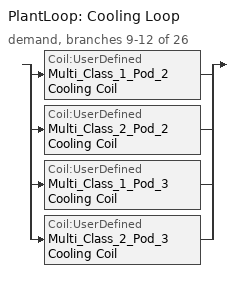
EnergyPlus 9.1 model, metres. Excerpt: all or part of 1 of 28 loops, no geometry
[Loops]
PlantLoop 'Cooling Loop'
 demand, branches 9-12 of 26: split
  | Coil:UserDefined 'Multi_Class_1_Pod_2 Cooling Coil'
  | Coil:UserDefined 'Multi_Class_2_Pod_2 Cooling Coil'
  | Coil:UserDefined 'Multi_Class_1_Pod_3 Cooling Coil'
  | Coil:UserDefined 'Multi_Class_2_Pod_3 Cooling Coil'
[Coil:UserDefined] Number of air connections=1; Plant connection is used=Yes
Name | Model setup and sizing program calling manager | Overall model simulation program calling manager
Multi_Class_1_Pod_2 Cooling Coil | Multi_Class_1_Pod_2 Cooling Coil Init Program Manager | Multi_Class_1_Pod_2 Cooling Coil Model Program Manager
Multi_Class_1_Pod_3 Cooling Coil | Multi_Class_1_Pod_3 Cooling Coil Init Program Manager | Multi_Class_1_Pod_3 Cooling Coil Model Program Manager
Multi_Class_2_Pod_2 Cooling Coil | Multi_Class_2_Pod_2 Cooling Coil Init Program Manager | Multi_Class_2_Pod_2 Cooling Coil Model Program Manager
Multi_Class_2_Pod_3 Cooling Coil | Multi_Class_2_Pod_3 Cooling Coil Init Program Manager | Multi_Class_2_Pod_3 Cooling Coil Model Program Manager
[EnergyManagementSystem:Actuator]
Name | Actuated component control type | Actuated component type | Actuated component unique
Multi_Class_1_Pod_2_CWcoil_Air_MdotOut | Mass Flow Rate | Air Connection 1 | Multi_Class_1_Pod_2 Cooling Coil
Multi_Class_1_Pod_2_CWcoil_Air_Tout | Outlet Temperature | Air Connection 1 | Multi_Class_1_Pod_2 Cooling Coil
Multi_Class_1_Pod_2_CWcoil_Air_Wout | Outlet Humidity Ratio | Air Connection 1 | Multi_Class_1_Pod_2 Cooling Coil
Multi_Class_1_Pod_2_CWcoil_Mdot_Max | Maximum Mass Flow Rate | Plant Connection | Multi_Class_1_Pod_2 Cooling Coil
Multi_Class_1_Pod_2_CWcoil_Mdot_Min | Minimum Mass Flow Rate | Plant Connection | Multi_Class_1_Pod_2 Cooling Coil
Multi_Class_1_Pod_2_CWcoil_Water_DesignVdot; Multi_Class_1_Pod_2_CWcoil_Water_MdotRequest | Design Volume Flow Rate | Plant Connection | Multi_Class_1_Pod_2 Cooling Coil
Multi_Class_1_Pod_2_CWcoil_Water_Tout | Outlet Temperature | Plant Connection | Multi_Class_1_Pod_2 Cooling Coil
Multi_Class_1_Pod_3_CWcoil_Air_MdotOut | Mass Flow Rate | Air Connection 1 | Multi_Class_1_Pod_3 Cooling Coil
Multi_Class_1_Pod_3_CWcoil_Air_Tout | Outlet Temperature | Air Connection 1 | Multi_Class_1_Pod_3 Cooling Coil
Multi_Class_1_Pod_3_CWcoil_Air_Wout | Outlet Humidity Ratio | Air Connection 1 | Multi_Class_1_Pod_3 Cooling Coil
Multi_Class_1_Pod_3_CWcoil_Mdot_Max | Maximum Mass Flow Rate | Plant Connection | Multi_Class_1_Pod_3 Cooling Coil
Multi_Class_1_Pod_3_CWcoil_Mdot_Min | Minimum Mass Flow Rate | Plant Connection | Multi_Class_1_Pod_3 Cooling Coil
Multi_Class_1_Pod_3_CWcoil_Water_DesignVdot; Multi_Class_1_Pod_3_CWcoil_Water_MdotRequest | Design Volume Flow Rate | Plant Connection | Multi_Class_1_Pod_3 Cooling Coil
Multi_Class_1_Pod_3_CWcoil_Water_Tout | Outlet Temperature | Plant Connection | Multi_Class_1_Pod_3 Cooling Coil
Multi_Class_2_Pod_2_CWcoil_Air_MdotOut | Mass Flow Rate | Air Connection 1 | Multi_Class_2_Pod_2 Cooling Coil
Multi_Class_2_Pod_2_CWcoil_Air_Tout | Outlet Temperature | Air Connection 1 | Multi_Class_2_Pod_2 Cooling Coil
Multi_Class_2_Pod_2_CWcoil_Air_Wout | Outlet Humidity Ratio | Air Connection 1 | Multi_Class_2_Pod_2 Cooling Coil
Multi_Class_2_Pod_2_CWcoil_Mdot_Max | Maximum Mass Flow Rate | Plant Connection | Multi_Class_2_Pod_2 Cooling Coil
Multi_Class_2_Pod_2_CWcoil_Mdot_Min | Minimum Mass Flow Rate | Plant Connection | Multi_Class_2_Pod_2 Cooling Coil
Multi_Class_2_Pod_2_CWcoil_Water_DesignVdot; Multi_Class_2_Pod_2_CWcoil_Water_MdotRequest | Design Volume Flow Rate | Plant Connection | Multi_Class_2_Pod_2 Cooling Coil
Multi_Class_2_Pod_2_CWcoil_Water_Tout | Outlet Temperature | Plant Connection | Multi_Class_2_Pod_2 Cooling Coil
Multi_Class_2_Pod_3_CWcoil_Air_MdotOut | Mass Flow Rate | Air Connection 1 | Multi_Class_2_Pod_3 Cooling Coil
Multi_Class_2_Pod_3_CWcoil_Air_Tout | Outlet Temperature | Air Connection 1 | Multi_Class_2_Pod_3 Cooling Coil
Multi_Class_2_Pod_3_CWcoil_Air_Wout | Outlet Humidity Ratio | Air Connection 1 | Multi_Class_2_Pod_3 Cooling Coil
Multi_Class_2_Pod_3_CWcoil_Mdot_Max | Maximum Mass Flow Rate | Plant Connection | Multi_Class_2_Pod_3 Cooling Coil
Multi_Class_2_Pod_3_CWcoil_Mdot_Min | Minimum Mass Flow Rate | Plant Connection | Multi_Class_2_Pod_3 Cooling Coil
Multi_Class_2_Pod_3_CWcoil_Water_DesignVdot; Multi_Class_2_Pod_3_CWcoil_Water_MdotRequest | Design Volume Flow Rate | Plant Connection | Multi_Class_2_Pod_3 Cooling Coil
Multi_Class_2_Pod_3_CWcoil_Water_Tout | Outlet Temperature | Plant Connection | Multi_Class_2_Pod_3 Cooling Coil
[EnergyManagementSystem:InternalVariable]
Name | Internal data index key | Internal data type
Multi_Class_1_Pod_2_CWCoil_Air_Tinlet | Multi_Class_1_Pod_2 Cooling Coil | Inlet Temperature for Air Connection 1
Multi_Class_1_Pod_2_CWCoil_Air_Winlet | Multi_Class_1_Pod_2 Cooling Coil | Inlet Humidity Ratio for Air Connection 1
Multi_Class_1_Pod_2_CWCoil_Air_cp | Multi_Class_1_Pod_2 Cooling Coil | Inlet Specific Heat for Air Connection 1
Multi_Class_1_Pod_2_CWCoil_Air_rho | Multi_Class_1_Pod_2 Cooling Coil | Inlet Density for Air Connection 1
Multi_Class_1_Pod_2_CWCoil_Water_Tinlet | Multi_Class_1_Pod_2 Cooling Coil | Inlet Temperature for Plant Connection
Multi_Class_1_Pod_2_CWCoil_Water_cp | Multi_Class_1_Pod_2 Cooling Coil | Inlet Specific Heat for Plant Connection
Multi_Class_1_Pod_2_CWCoil_Water_rho | Multi_Class_1_Pod_2 Cooling Coil | Inlet Density for Plant Connection
Multi_Class_1_Pod_3_CWCoil_Air_Tinlet | Multi_Class_1_Pod_3 Cooling Coil | Inlet Temperature for Air Connection 1
Multi_Class_1_Pod_3_CWCoil_Air_Winlet | Multi_Class_1_Pod_3 Cooling Coil | Inlet Humidity Ratio for Air Connection 1
Multi_Class_1_Pod_3_CWCoil_Air_cp | Multi_Class_1_Pod_3 Cooling Coil | Inlet Specific Heat for Air Connection 1
Multi_Class_1_Pod_3_CWCoil_Air_rho | Multi_Class_1_Pod_3 Cooling Coil | Inlet Density for Air Connection 1
Multi_Class_1_Pod_3_CWCoil_Water_Tinlet | Multi_Class_1_Pod_3 Cooling Coil | Inlet Temperature for Plant Connection
Multi_Class_1_Pod_3_CWCoil_Water_cp | Multi_Class_1_Pod_3 Cooling Coil | Inlet Specific Heat for Plant Connection
Multi_Class_1_Pod_3_CWCoil_Water_rho | Multi_Class_1_Pod_3 Cooling Coil | Inlet Density for Plant Connection
Multi_Class_2_Pod_2_CWCoil_Air_Tinlet | Multi_Class_2_Pod_2 Cooling Coil | Inlet Temperature for Air Connection 1
Multi_Class_2_Pod_2_CWCoil_Air_Winlet | Multi_Class_2_Pod_2 Cooling Coil | Inlet Humidity Ratio for Air Connection 1
Multi_Class_2_Pod_2_CWCoil_Air_cp | Multi_Class_2_Pod_2 Cooling Coil | Inlet Specific Heat for Air Connection 1
Multi_Class_2_Pod_2_CWCoil_Air_rho | Multi_Class_2_Pod_2 Cooling Coil | Inlet Density for Air Connection 1
Multi_Class_2_Pod_2_CWCoil_Water_Tinlet | Multi_Class_2_Pod_2 Cooling Coil | Inlet Temperature for Plant Connection
Multi_Class_2_Pod_2_CWCoil_Water_cp | Multi_Class_2_Pod_2 Cooling Coil | Inlet Specific Heat for Plant Connection
Multi_Class_2_Pod_2_CWCoil_Water_rho | Multi_Class_2_Pod_2 Cooling Coil | Inlet Density for Plant Connection
Multi_Class_2_Pod_3_CWCoil_Air_Tinlet | Multi_Class_2_Pod_3 Cooling Coil | Inlet Temperature for Air Connection 1
Multi_Class_2_Pod_3_CWCoil_Air_Winlet | Multi_Class_2_Pod_3 Cooling Coil | Inlet Humidity Ratio for Air Connection 1
Multi_Class_2_Pod_3_CWCoil_Air_cp | Multi_Class_2_Pod_3 Cooling Coil | Inlet Specific Heat for Air Connection 1
Multi_Class_2_Pod_3_CWCoil_Air_rho | Multi_Class_2_Pod_3 Cooling Coil | Inlet Density for Air Connection 1
Multi_Class_2_Pod_3_CWCoil_Water_Tinlet | Multi_Class_2_Pod_3 Cooling Coil | Inlet Temperature for Plant Connection
Multi_Class_2_Pod_3_CWCoil_Water_cp | Multi_Class_2_Pod_3 Cooling Coil | Inlet Specific Heat for Plant Connection
Multi_Class_2_Pod_3_CWCoil_Water_rho | Multi_Class_2_Pod_3 Cooling Coil | Inlet Density for Plant Connection
[EnergyManagementSystem:MeteredOutputVariable] End use category=CoolingCoils; Group type=System; Resource type=EnergyTransfer; Units=J; Update frequency=SystemTimestep
Name | Ems program or subroutine | Ems variable
Multi_Class_1_Pod_2_C_Coil tot cool Energy | Multi_Class_1_Pod_2_CWCoil_ModelOuput | Multi_Class_1_Pod_2_CWcoil_tot_cool_Energy
Multi_Class_1_Pod_3_C_Coil tot cool Energy | Multi_Class_1_Pod_3_CWCoil_ModelOuput | Multi_Class_1_Pod_3_CWcoil_tot_cool_Energy
Multi_Class_2_Pod_2_C_Coil tot cool Energy | Multi_Class_2_Pod_2_CWCoil_ModelOuput | Multi_Class_2_Pod_2_CWcoil_tot_cool_Energy
Multi_Class_2_Pod_3_C_Coil tot cool Energy | Multi_Class_2_Pod_3_CWCoil_ModelOuput | Multi_Class_2_Pod_3_CWcoil_tot_cool_Energy
[EnergyManagementSystem:OutputVariable] Type of data in variable=Averaged; Units=W; Update frequency=SystemTimestep
Name | Ems program or subroutine | Ems variable
Multi_Class_1_Pod_2 CW Coil Total Cooling Rate | Multi_Class_1_Pod_2_CWCoil_ModelOuput | Multi_Class_1_Pod_2_CWcoil_tot_cool_Power
Multi_Class_1_Pod_3 CW Coil Total Cooling Rate | Multi_Class_1_Pod_3_CWCoil_ModelOuput | Multi_Class_1_Pod_3_CWcoil_tot_cool_Power
Multi_Class_2_Pod_2 CW Coil Total Cooling Rate | Multi_Class_2_Pod_2_CWCoil_ModelOuput | Multi_Class_2_Pod_2_CWcoil_tot_cool_Power
Multi_Class_2_Pod_3 CW Coil Total Cooling Rate | Multi_Class_2_Pod_3_CWCoil_ModelOuput | Multi_Class_2_Pod_3_CWcoil_tot_cool_Power
[EnergyManagementSystem:Program]
Multi_Class_1_Pod_2_CWCoil_ModelInput: Set Multi_Class_1_Pod_2_CWCoil_Air_Mdot = 6*Multi_Class_1_Pod_2_CWCoil_Air_rho*On_Off; Set Multi_Class_1_Pod_2_CWcoil_Water_Mdot     =  CoolingCoil_mcMultiClass1Pod2; Set Multi_Class_1_Pod_2_CWcoil_Coil_Eff       = 0.7
Multi_Class_1_Pod_2_CWCoil_ModelOuput: Set Multi_Class_1_Pod_2_CWcoil_Water_MdotRequest = Multi_Class_1_Pod_2_CWcoil_Water_Mdot; Set Multi_Class_1_Pod_2_CWcoil_Air_Tout          = Multi_Class_1_Pod_2_CWcoil_Air_Toutlet; Set Multi_Class_1_Pod_2_CWcoil_Air_Wout          = Multi_Class_1_Pod_2_CWcoil_Air_Woutlet; Set Multi_Class_1_Pod_2_CWcoil_tot_cool_Power    = Multi_Class_1_Pod_2_CWcoil_Tot_Cool_Power; Set Multi_Class_1_Pod_2_CWcoil_tot_cool_Energy   = Multi_Class_1_Pod_2_CWcoil_Tot_Cool_Power * SystemTimestep * 3600; Set Multi_Class_1_Pod_2_CWcoil_Air_MdotOut       = Multi_Class_1_Pod_2_CWcoil_Air_Mdot; Set Multi_Class_1_Pod_2_CWcoil_Water_Tout        = Multi_Class_1_Pod_2_CWcoil_Water_Toutlet
Multi_Class_1_Pod_2_CW_Coil_Sim_Model: IF Multi_Class_1_Pod_2_CWCoil_Air_Mdot == 0.0; SET Multi_Class_1_Pod_2_CWcoil_Air_Toutlet = Multi_Class_1_Pod_2_CWCoil_Air_Tinlet; SET Multi_Class_1_Pod_2_CWcoil_Air_Woutlet = Multi_Class_1_Pod_2_CWcoil_Air_Winlet; Set Multi_Class_1_Pod_2_CWcoil_Air_MdotOut = Multi_Class_1_Pod_2_CWcoil_Air_Mdot; Set Multi_Class_1_Pod_2_CWcoil_tot_cool_Power = 0.0; Set Multi_Class_1_Pod_2_CWcoil_Water_Toutlet = Multi_Class_1_Pod_2_CWcoil_Water_Tinlet; RETURN; ENDIF; If Multi_Class_1_Pod_2_CWcoil_Water_Mdot <= 0.0; SET Multi_Class_1_Pod_2_CWcoil_Air_Toutlet = Multi_Class_1_Pod_2_CWCoil_Air_Tinlet; SET Multi_Class_1_Pod_2_CWcoil_Air_Woutlet = Multi_Class_1_Pod_2_CWcoil_Air_Winlet; Set Multi_Class_1_Pod_2_CWcoil_Air_MdotOut = Multi_Class_1_Pod_2_CWcoil_Air_Mdot; Set Multi_Class_1_Pod_2_CWcoil_tot_cool_Power = 0.0; Set Multi_Class_1_Pod_2_CWcoil_Water_Toutlet = Multi_Class_1_Pod_2_CWCoil_Acd * Multi_Class_1_Pod_2_CWCoil_Water_Tout_internal + Multi_Class_1_Pod_2_CWCoil_Bcd* ((Multi_Class_1_Pod_2_CWCoil_UA/Multi_Class_1_Pod_2_CWCoil_Water_cp) * Multi_Class_1_Pod_2_CWCoil_Air_Toutlet); RETURN; ENDIF; Set AirIn_Enth     = @HFnTdbW Multi_Class_1_Pod_2_CWcoil_Air_Tinlet Multi_Class_1_Pod_2_CWcoil_Air_Winlet; Set Air_Wout_Limit = @WFnTdbRhPb Multi_Class_1_Pod_2_CWcoil_Water_Tinlet 1 OA_Press; Set AirOut_Enth_Limit = @HFnTdbW Multi_Class_1_Pod_2_CWcoil_Water_Tinlet Air_Wout_Limit; Set MaxQdot      = Multi_Class_1_Pod_2_CWcoil_Coil_Eff * Multi_Class_1_Pod_2_CWcoil_Air_Mdot * (AirIn_Enth - AirOut_Enth_Limit); Set AirIn_dewpoint = @TdpFnWpb Multi_Class_1_Pod_2_CWcoil_Air_Winlet OA_Press; IF  AirIn_dewpoint < Multi_Class_1_Pod_2_CWcoil_Air_Tsp; Set Multi_Class_1_Pod_2_CWcoil_Air_Woutlet = Multi_Class_1_Pod_2_CWcoil_Air_Winlet; Set Air_HoutSP = @HFnTdbW Multi_Class_1_Pod_2_CWcoil_Air_Tsp Multi_Class_1_Pod_2_CWcoil_Air_Woutlet; Set Qdot_SP    = Multi_Class_1_Pod_2_CWcoil_Air_Mdot * (AirIn_Enth - Air_HoutSP); IF Qdot_SP > MaxQdot; Set Air_Hout = AirIn_Enth - (MaxQdot/Multi_Class_1_Pod_2_CWcoil_Air_Mdot); ELSE; Set Air_Hout = Air_HoutSP; ENDIF; ELSEIF AirIn_dewpoint > Multi_Class_1_Pod_2_CWcoil_Air_Tsp; Set Air_WoutSP = @WFnTdbRhPb Multi_Class_1_Pod_2_CWcoil_Air_Tsp 1 OA_Press; Set Air_HoutSP = @HFnTdbW Multi_Class_1_Pod_2_CWcoil_Air_Tsp Air_WoutSP; Set Qdot_SP    = Multi_Class_1_Pod_2_CWcoil_Air_Mdot * (AirIn_Enth - Air_HoutSP); IF Qdot_SP > MaxQdot; set Air_Hout = AirIn_Enth - (MaxQdot/Multi_Class_1_Pod_2_CWCoil_Air_Mdot); set Air_Tsat = @TsatFnHPb Air_Hout OA_Press; SEt Multi_Class_1_Pod_2_CWcoil_Air_Woutlet = @WFnTdbRhPb Air_Tsat 1 OA_Press; ELSE; set Air_Hout = Air_HoutSP; SEt Multi_Class_1_Pod_2_CWcoil_Air_Woutlet = Air_WoutSP; ENDIF; ENDIF; Set temp = Multi_Class_1_Pod_2_CWCoil_Air_Toutlet; Set Multi_Class_1_Pod_2_CWCoil_Air_Toutlet =  Multi_Class_1_Pod_2_CWCoil_Asad  * temp + Multi_Class_1_Pod_2_CWCoil_Bsad * ( Multi_Class_1_Pod_2_CWCoil_Water_Toutlet + Multi_Class_1_Pod_2_CWCoil_InletCoeff*Multi_Class_1_Pod_2_CWCoil_Air_Tinlet); IF  (Multi_Class_1_Pod_2_CWCoil_Water_Mdot < Multi_Class_1_Pod_2_CWCoil_Water_Mdot_Max); Set Multi_Class_1_Pod_2_CWCoil_Water_Toutlet = Multi_Class_1_Pod_2_CWCoil_Acd * Multi_Class_1_Pod_2_CWCoil_Water_Tout_internal + Multi_Class_1_Pod_2_CWCoil_Bcd* (Multi_Class_1_Pod_2_CWCoil_Water_Mdot*(Multi_Class_1_Pod_2_CWCoil_Water_Tinlet - Multi_Class_1_Pod_2_CWCoil_Water_Tout_internal) + (Multi_Class_1_Pod_2_CWCoil_UA/Multi_Class_1_Pod_2_CWCoil_Water_cp) * temp ); ELSE; Set Multi_Class_1_Pod_2_CWCoil_Water_Toutlet = Multi_Class_1_Pod_2_CWCoil_Acd  * Multi_Class_1_Pod_2_CWCoil_Water_Tout_internal + Multi_Class_1_Pod_2_CWCoil_Bcd* (Multi_Class_1_Pod_2_CWCoil_Water_Mdot_Max*(Multi_Class_1_Pod_2_CWCoil_Water_Tinlet - Multi_Class_1_Pod_2_CWCoil_Water_Tout_internal) + (Multi_Class_1_Pod_2_CWCoil_UA/Multi_Class_1_Pod_2_CWCoil_Water_cp) * temp ); ENDIF; Set ActualQdot  = Multi_Class_1_Pod_2_CWCoil_Air_Mdot * (AirIn_Enth   - Air_Hout); Set Multi_Class_1_Pod_2_CWCoil_tot_heat_Power = ActualQdot
Multi_Class_1_Pod_2_C_InitSimpleCoilModel: Set Multi_Class_1_Pod_2_CWLoopExitTemp = 7.0; Set Multi_Class_1_Pod_2_CWLoopDeltaTemp = 4.0; Set Multi_Class_1_Pod_2_CWCoil_WATER_Mdot_Min = 0.0; Set Multi_Class_1_Pod_2_CWCoil_WATER_Mdot_Max = 2; Set Ts = 60; Set Multi_Class_1_Pod_2_CWCoil_U = 500; Set Multi_Class_1_Pod_2_CWCoil_A = 8; Set Multi_Class_1_Pod_2_CWCoil_UA = Multi_Class_1_Pod_2_CWCoil_U*Multi_Class_1_Pod_2_CWCoil_A; Set C_coil_air = 20000; Set C_coil_water = 400000; Set Asa = -1*(Multi_Class_1_Pod_2_CWCoil_UA + 6*Multi_Class_1_Pod_2_CWCoil_Air_rho*Multi_Class_1_Pod_2_CWCoil_Air_cp)/(C_coil_air); Set Bsa = (Multi_Class_1_Pod_2_CWCoil_UA)/(C_coil_air); Set Multi_Class_1_Pod_2_CWCoil_Asad = @Exp (Asa * Ts ); Set Multi_Class_1_Pod_2_CWCoil_Bsad =  ((Multi_Class_1_Pod_2_CWCoil_Asad -1) * Bsa)/Asa; Set Ac = -1*(Multi_Class_1_Pod_2_CWCoil_UA)/(C_coil_water); Set Bc = (Multi_Class_1_Pod_2_CWCoil_Water_cp)/(C_coil_water); Set Multi_Class_1_Pod_2_CWCoil_Acd = @Exp (Ac * Ts ); Set Multi_Class_1_Pod_2_CWCoil_Bcd = ((Multi_Class_1_Pod_2_CWCoil_Acd -1) * Bc)/Ac; SET Multi_Class_1_Pod_2_CWCoil_TOT_COOL_POWER    = 0; Set Multi_Class_1_Pod_2_CWCoil_InletCoeff  = (6*Multi_Class_1_Pod_2_CWCoil_Air_cp/Multi_Class_1_Pod_2_CWCoil_UA)
Multi_Class_1_Pod_3_CWCoil_ModelInput: Set Multi_Class_1_Pod_3_CWCoil_Air_Mdot = 6*Multi_Class_1_Pod_3_CWCoil_Air_rho*On_Off; Set Multi_Class_1_Pod_3_CWcoil_Water_Mdot     =  CoolingCoil_mcMultiClass1Pod3; Set Multi_Class_1_Pod_3_CWcoil_Coil_Eff       = 0.7
Multi_Class_1_Pod_3_CWCoil_ModelOuput: Set Multi_Class_1_Pod_3_CWcoil_Water_MdotRequest = Multi_Class_1_Pod_3_CWcoil_Water_Mdot; Set Multi_Class_1_Pod_3_CWcoil_Air_Tout          = Multi_Class_1_Pod_3_CWcoil_Air_Toutlet; Set Multi_Class_1_Pod_3_CWcoil_Air_Wout          = Multi_Class_1_Pod_3_CWcoil_Air_Woutlet; Set Multi_Class_1_Pod_3_CWcoil_tot_cool_Power    = Multi_Class_1_Pod_3_CWcoil_Tot_Cool_Power; Set Multi_Class_1_Pod_3_CWcoil_tot_cool_Energy   = Multi_Class_1_Pod_3_CWcoil_Tot_Cool_Power * SystemTimestep * 3600; Set Multi_Class_1_Pod_3_CWcoil_Air_MdotOut       = Multi_Class_1_Pod_3_CWcoil_Air_Mdot; Set Multi_Class_1_Pod_3_CWcoil_Water_Tout        = Multi_Class_1_Pod_3_CWcoil_Water_Toutlet
Multi_Class_1_Pod_3_CW_Coil_Sim_Model: IF Multi_Class_1_Pod_3_CWCoil_Air_Mdot == 0.0; SET Multi_Class_1_Pod_3_CWcoil_Air_Toutlet = Multi_Class_1_Pod_3_CWCoil_Air_Tinlet; SET Multi_Class_1_Pod_3_CWcoil_Air_Woutlet = Multi_Class_1_Pod_3_CWcoil_Air_Winlet; Set Multi_Class_1_Pod_3_CWcoil_Air_MdotOut = Multi_Class_1_Pod_3_CWcoil_Air_Mdot; Set Multi_Class_1_Pod_3_CWcoil_tot_cool_Power = 0.0; Set Multi_Class_1_Pod_3_CWcoil_Water_Toutlet = Multi_Class_1_Pod_3_CWcoil_Water_Tinlet; RETURN; ENDIF; If Multi_Class_1_Pod_3_CWcoil_Water_Mdot <= 0.0; SET Multi_Class_1_Pod_3_CWcoil_Air_Toutlet = Multi_Class_1_Pod_3_CWCoil_Air_Tinlet; SET Multi_Class_1_Pod_3_CWcoil_Air_Woutlet = Multi_Class_1_Pod_3_CWcoil_Air_Winlet; Set Multi_Class_1_Pod_3_CWcoil_Air_MdotOut = Multi_Class_1_Pod_3_CWcoil_Air_Mdot; Set Multi_Class_1_Pod_3_CWcoil_tot_cool_Power = 0.0; Set Multi_Class_1_Pod_3_CWcoil_Water_Toutlet = Multi_Class_1_Pod_3_CWCoil_Acd * Multi_Class_1_Pod_3_CWCoil_Water_Tout_internal + Multi_Class_1_Pod_3_CWCoil_Bcd* ((Multi_Class_1_Pod_3_CWCoil_UA/Multi_Class_1_Pod_3_CWCoil_Water_cp) * Multi_Class_1_Pod_3_CWCoil_Air_Toutlet); RETURN; ENDIF; Set AirIn_Enth     = @HFnTdbW Multi_Class_1_Pod_3_CWcoil_Air_Tinlet Multi_Class_1_Pod_3_CWcoil_Air_Winlet; Set Air_Wout_Limit = @WFnTdbRhPb Multi_Class_1_Pod_3_CWcoil_Water_Tinlet 1 OA_Press; Set AirOut_Enth_Limit = @HFnTdbW Multi_Class_1_Pod_3_CWcoil_Water_Tinlet Air_Wout_Limit; Set MaxQdot      = Multi_Class_1_Pod_3_CWcoil_Coil_Eff * Multi_Class_1_Pod_3_CWcoil_Air_Mdot * (AirIn_Enth - AirOut_Enth_Limit); Set AirIn_dewpoint = @TdpFnWpb Multi_Class_1_Pod_3_CWcoil_Air_Winlet OA_Press; IF  AirIn_dewpoint < Multi_Class_1_Pod_3_CWcoil_Air_Tsp; Set Multi_Class_1_Pod_3_CWcoil_Air_Woutlet = Multi_Class_1_Pod_3_CWcoil_Air_Winlet; Set Air_HoutSP = @HFnTdbW Multi_Class_1_Pod_3_CWcoil_Air_Tsp Multi_Class_1_Pod_3_CWcoil_Air_Woutlet; Set Qdot_SP    = Multi_Class_1_Pod_3_CWcoil_Air_Mdot * (AirIn_Enth - Air_HoutSP); IF Qdot_SP > MaxQdot; Set Air_Hout = AirIn_Enth - (MaxQdot/Multi_Class_1_Pod_3_CWcoil_Air_Mdot); ELSE; Set Air_Hout = Air_HoutSP; ENDIF; ELSEIF AirIn_dewpoint > Multi_Class_1_Pod_3_CWcoil_Air_Tsp; Set Air_WoutSP = @WFnTdbRhPb Multi_Class_1_Pod_3_CWcoil_Air_Tsp 1 OA_Press; Set Air_HoutSP = @HFnTdbW Multi_Class_1_Pod_3_CWcoil_Air_Tsp Air_WoutSP; Set Qdot_SP    = Multi_Class_1_Pod_3_CWcoil_Air_Mdot * (AirIn_Enth - Air_HoutSP); IF Qdot_SP > MaxQdot; set Air_Hout = AirIn_Enth - (MaxQdot/Multi_Class_1_Pod_3_CWCoil_Air_Mdot); set Air_Tsat = @TsatFnHPb Air_Hout OA_Press; SEt Multi_Class_1_Pod_3_CWcoil_Air_Woutlet = @WFnTdbRhPb Air_Tsat 1 OA_Press; ELSE; set Air_Hout = Air_HoutSP; SEt Multi_Class_1_Pod_3_CWcoil_Air_Woutlet = Air_WoutSP; ENDIF; ENDIF; Set temp = Multi_Class_1_Pod_3_CWCoil_Air_Toutlet; Set Multi_Class_1_Pod_3_CWCoil_Air_Toutlet =  Multi_Class_1_Pod_3_CWCoil_Asad  * temp + Multi_Class_1_Pod_3_CWCoil_Bsad * ( Multi_Class_1_Pod_3_CWCoil_Water_Toutlet + Multi_Class_1_Pod_3_CWCoil_InletCoeff*Multi_Class_1_Pod_3_CWCoil_Air_Tinlet); IF  (Multi_Class_1_Pod_3_CWCoil_Water_Mdot < Multi_Class_1_Pod_3_CWCoil_Water_Mdot_Max); Set Multi_Class_1_Pod_3_CWCoil_Water_Toutlet = Multi_Class_1_Pod_3_CWCoil_Acd * Multi_Class_1_Pod_3_CWCoil_Water_Tout_internal + Multi_Class_1_Pod_3_CWCoil_Bcd* (Multi_Class_1_Pod_3_CWCoil_Water_Mdot*(Multi_Class_1_Pod_3_CWCoil_Water_Tinlet - Multi_Class_1_Pod_3_CWCoil_Water_Tout_internal) + (Multi_Class_1_Pod_3_CWCoil_UA/Multi_Class_1_Pod_3_CWCoil_Water_cp) * temp ); ELSE; Set Multi_Class_1_Pod_3_CWCoil_Water_Toutlet = Multi_Class_1_Pod_3_CWCoil_Acd  * Multi_Class_1_Pod_3_CWCoil_Water_Tout_internal + Multi_Class_1_Pod_3_CWCoil_Bcd* (Multi_Class_1_Pod_3_CWCoil_Water_Mdot_Max*(Multi_Class_1_Pod_3_CWCoil_Water_Tinlet - Multi_Class_1_Pod_3_CWCoil_Water_Tout_internal) + (Multi_Class_1_Pod_3_CWCoil_UA/Multi_Class_1_Pod_3_CWCoil_Water_cp) * temp ); ENDIF; Set ActualQdot  = Multi_Class_1_Pod_3_CWCoil_Air_Mdot * (AirIn_Enth   - Air_Hout); Set Multi_Class_1_Pod_3_CWCoil_tot_heat_Power = ActualQdot
Multi_Class_1_Pod_3_C_InitSimpleCoilModel: Set Multi_Class_1_Pod_3_CWLoopExitTemp = 7.0; Set Multi_Class_1_Pod_3_CWLoopDeltaTemp = 4.0; Set Multi_Class_1_Pod_3_CWCoil_WATER_Mdot_Min = 0.0; Set Multi_Class_1_Pod_3_CWCoil_WATER_Mdot_Max = 2; Set Ts = 60; Set Multi_Class_1_Pod_3_CWCoil_U = 500; Set Multi_Class_1_Pod_3_CWCoil_A = 8; Set Multi_Class_1_Pod_3_CWCoil_UA = Multi_Class_1_Pod_3_CWCoil_U*Multi_Class_1_Pod_3_CWCoil_A; Set C_coil_air = 20000; Set C_coil_water = 400000; Set Asa = -1*(Multi_Class_1_Pod_3_CWCoil_UA + 6*Multi_Class_1_Pod_3_CWCoil_Air_rho*Multi_Class_1_Pod_3_CWCoil_Air_cp)/(C_coil_air); Set Bsa = (Multi_Class_1_Pod_3_CWCoil_UA)/(C_coil_air); Set Multi_Class_1_Pod_3_CWCoil_Asad = @Exp (Asa * Ts ); Set Multi_Class_1_Pod_3_CWCoil_Bsad =  ((Multi_Class_1_Pod_3_CWCoil_Asad -1) * Bsa)/Asa; Set Ac = -1*(Multi_Class_1_Pod_3_CWCoil_UA)/(C_coil_water); Set Bc = (Multi_Class_1_Pod_3_CWCoil_Water_cp)/(C_coil_water); Set Multi_Class_1_Pod_3_CWCoil_Acd = @Exp (Ac * Ts ); Set Multi_Class_1_Pod_3_CWCoil_Bcd = ((Multi_Class_1_Pod_3_CWCoil_Acd -1) * Bc)/Ac; SET Multi_Class_1_Pod_3_CWCoil_TOT_COOL_POWER    = 0; Set Multi_Class_1_Pod_3_CWCoil_InletCoeff  = (6*Multi_Class_1_Pod_3_CWCoil_Air_cp/Multi_Class_1_Pod_3_CWCoil_UA)
Multi_Class_2_Pod_2_CWCoil_ModelInput: Set Multi_Class_2_Pod_2_CWCoil_Air_Mdot = 1.3*Multi_Class_2_Pod_2_CWCoil_Air_rho*On_Off; Set Multi_Class_2_Pod_2_CWcoil_Water_Mdot     =  CoolingCoil_mcMultiClass2Pod2; Set Multi_Class_2_Pod_2_CWcoil_Coil_Eff       = 0.7
Multi_Class_2_Pod_2_CWCoil_ModelOuput: Set Multi_Class_2_Pod_2_CWcoil_Water_MdotRequest = Multi_Class_2_Pod_2_CWcoil_Water_Mdot; Set Multi_Class_2_Pod_2_CWcoil_Air_Tout          = Multi_Class_2_Pod_2_CWcoil_Air_Toutlet; Set Multi_Class_2_Pod_2_CWcoil_Air_Wout          = Multi_Class_2_Pod_2_CWcoil_Air_Woutlet; Set Multi_Class_2_Pod_2_CWcoil_tot_cool_Power    = Multi_Class_2_Pod_2_CWcoil_Tot_Cool_Power; Set Multi_Class_2_Pod_2_CWcoil_tot_cool_Energy   = Multi_Class_2_Pod_2_CWcoil_Tot_Cool_Power * SystemTimestep * 3600; Set Multi_Class_2_Pod_2_CWcoil_Air_MdotOut       = Multi_Class_2_Pod_2_CWcoil_Air_Mdot; Set Multi_Class_2_Pod_2_CWcoil_Water_Tout        = Multi_Class_2_Pod_2_CWcoil_Water_Toutlet
Multi_Class_2_Pod_2_CW_Coil_Sim_Model: IF Multi_Class_2_Pod_2_CWCoil_Air_Mdot == 0.0; SET Multi_Class_2_Pod_2_CWcoil_Air_Toutlet = Multi_Class_2_Pod_2_CWCoil_Air_Tinlet; SET Multi_Class_2_Pod_2_CWcoil_Air_Woutlet = Multi_Class_2_Pod_2_CWcoil_Air_Winlet; Set Multi_Class_2_Pod_2_CWcoil_Air_MdotOut = Multi_Class_2_Pod_2_CWcoil_Air_Mdot; Set Multi_Class_2_Pod_2_CWcoil_tot_cool_Power = 0.0; Set Multi_Class_2_Pod_2_CWcoil_Water_Toutlet = Multi_Class_2_Pod_2_CWcoil_Water_Tinlet; RETURN; ENDIF; If Multi_Class_2_Pod_2_CWcoil_Water_Mdot <= 0.0; SET Multi_Class_2_Pod_2_CWcoil_Air_Toutlet = Multi_Class_2_Pod_2_CWCoil_Air_Tinlet; SET Multi_Class_2_Pod_2_CWcoil_Air_Woutlet = Multi_Class_2_Pod_2_CWcoil_Air_Winlet; Set Multi_Class_2_Pod_2_CWcoil_Air_MdotOut = Multi_Class_2_Pod_2_CWcoil_Air_Mdot; Set Multi_Class_2_Pod_2_CWcoil_tot_cool_Power = 0.0; Set Multi_Class_2_Pod_2_CWcoil_Water_Toutlet = Multi_Class_2_Pod_2_CWCoil_Acd * Multi_Class_2_Pod_2_CWCoil_Water_Tout_internal + Multi_Class_2_Pod_2_CWCoil_Bcd* ((Multi_Class_2_Pod_2_CWCoil_UA/Multi_Class_2_Pod_2_CWCoil_Water_cp) * Multi_Class_2_Pod_2_CWCoil_Air_Toutlet); RETURN; ENDIF; Set AirIn_Enth     = @HFnTdbW Multi_Class_2_Pod_2_CWcoil_Air_Tinlet Multi_Class_2_Pod_2_CWcoil_Air_Winlet; Set Air_Wout_Limit = @WFnTdbRhPb Multi_Class_2_Pod_2_CWcoil_Water_Tinlet 1 OA_Press; Set AirOut_Enth_Limit = @HFnTdbW Multi_Class_2_Pod_2_CWcoil_Water_Tinlet Air_Wout_Limit; Set MaxQdot      = Multi_Class_2_Pod_2_CWcoil_Coil_Eff * Multi_Class_2_Pod_2_CWcoil_Air_Mdot * (AirIn_Enth - AirOut_Enth_Limit); Set AirIn_dewpoint = @TdpFnWpb Multi_Class_2_Pod_2_CWcoil_Air_Winlet OA_Press; IF  AirIn_dewpoint < Multi_Class_2_Pod_2_CWcoil_Air_Tsp; Set Multi_Class_2_Pod_2_CWcoil_Air_Woutlet = Multi_Class_2_Pod_2_CWcoil_Air_Winlet; Set Air_HoutSP = @HFnTdbW Multi_Class_2_Pod_2_CWcoil_Air_Tsp Multi_Class_2_Pod_2_CWcoil_Air_Woutlet; Set Qdot_SP    = Multi_Class_2_Pod_2_CWcoil_Air_Mdot * (AirIn_Enth - Air_HoutSP); IF Qdot_SP > MaxQdot; Set Air_Hout = AirIn_Enth - (MaxQdot/Multi_Class_2_Pod_2_CWcoil_Air_Mdot); ELSE; Set Air_Hout = Air_HoutSP; ENDIF; ELSEIF AirIn_dewpoint > Multi_Class_2_Pod_2_CWcoil_Air_Tsp; Set Air_WoutSP = @WFnTdbRhPb Multi_Class_2_Pod_2_CWcoil_Air_Tsp 1 OA_Press; Set Air_HoutSP = @HFnTdbW Multi_Class_2_Pod_2_CWcoil_Air_Tsp Air_WoutSP; Set Qdot_SP    = Multi_Class_2_Pod_2_CWcoil_Air_Mdot * (AirIn_Enth - Air_HoutSP); IF Qdot_SP > MaxQdot; set Air_Hout = AirIn_Enth - (MaxQdot/Multi_Class_2_Pod_2_CWCoil_Air_Mdot); set Air_Tsat = @TsatFnHPb Air_Hout OA_Press; SEt Multi_Class_2_Pod_2_CWcoil_Air_Woutlet = @WFnTdbRhPb Air_Tsat 1 OA_Press; ELSE; set Air_Hout = Air_HoutSP; SEt Multi_Class_2_Pod_2_CWcoil_Air_Woutlet = Air_WoutSP; ENDIF; ENDIF; Set temp = Multi_Class_2_Pod_2_CWCoil_Air_Toutlet; Set Multi_Class_2_Pod_2_CWCoil_Air_Toutlet =  Multi_Class_2_Pod_2_CWCoil_Asad  * temp + Multi_Class_2_Pod_2_CWCoil_Bsad * ( Multi_Class_2_Pod_2_CWCoil_Water_Toutlet + Multi_Class_2_Pod_2_CWCoil_InletCoeff*Multi_Class_2_Pod_2_CWCoil_Air_Tinlet); IF  (Multi_Class_2_Pod_2_CWCoil_Water_Mdot < Multi_Class_2_Pod_2_CWCoil_Water_Mdot_Max); Set Multi_Class_2_Pod_2_CWCoil_Water_Toutlet = Multi_Class_2_Pod_2_CWCoil_Acd * Multi_Class_2_Pod_2_CWCoil_Water_Tout_internal + Multi_Class_2_Pod_2_CWCoil_Bcd* (Multi_Class_2_Pod_2_CWCoil_Water_Mdot*(Multi_Class_2_Pod_2_CWCoil_Water_Tinlet - Multi_Class_2_Pod_2_CWCoil_Water_Tout_internal) + (Multi_Class_2_Pod_2_CWCoil_UA/Multi_Class_2_Pod_2_CWCoil_Water_cp) * temp ); ELSE; Set Multi_Class_2_Pod_2_CWCoil_Water_Toutlet = Multi_Class_2_Pod_2_CWCoil_Acd  * Multi_Class_2_Pod_2_CWCoil_Water_Tout_internal + Multi_Class_2_Pod_2_CWCoil_Bcd* (Multi_Class_2_Pod_2_CWCoil_Water_Mdot_Max*(Multi_Class_2_Pod_2_CWCoil_Water_Tinlet - Multi_Class_2_Pod_2_CWCoil_Water_Tout_internal) + (Multi_Class_2_Pod_2_CWCoil_UA/Multi_Class_2_Pod_2_CWCoil_Water_cp) * temp ); ENDIF; Set ActualQdot  = Multi_Class_2_Pod_2_CWCoil_Air_Mdot * (AirIn_Enth   - Air_Hout); Set Multi_Class_2_Pod_2_CWCoil_tot_heat_Power = ActualQdot
Multi_Class_2_Pod_2_C_InitSimpleCoilModel: Set Multi_Class_2_Pod_2_CWLoopExitTemp = 7.0; Set Multi_Class_2_Pod_2_CWLoopDeltaTemp = 4.0; Set Multi_Class_2_Pod_2_CWCoil_WATER_Mdot_Min = 0.0; Set Multi_Class_2_Pod_2_CWCoil_WATER_Mdot_Max = 2; Set Ts = 60; Set Multi_Class_2_Pod_2_CWCoil_U = 500; Set Multi_Class_2_Pod_2_CWCoil_A = 4; Set Multi_Class_2_Pod_2_CWCoil_UA = Multi_Class_2_Pod_2_CWCoil_U*Multi_Class_2_Pod_2_CWCoil_A; Set C_coil_air = 20000; Set C_coil_water = 400000; Set Asa = -1*(Multi_Class_2_Pod_2_CWCoil_UA + 1.3*Multi_Class_2_Pod_2_CWCoil_Air_rho*Multi_Class_2_Pod_2_CWCoil_Air_cp)/(C_coil_air); Set Bsa = (Multi_Class_2_Pod_2_CWCoil_UA)/(C_coil_air); Set Multi_Class_2_Pod_2_CWCoil_Asad = @Exp (Asa * Ts ); Set Multi_Class_2_Pod_2_CWCoil_Bsad =  ((Multi_Class_2_Pod_2_CWCoil_Asad -1) * Bsa)/Asa; Set Ac = -1*(Multi_Class_2_Pod_2_CWCoil_UA)/(C_coil_water); Set Bc = (Multi_Class_2_Pod_2_CWCoil_Water_cp)/(C_coil_water); Set Multi_Class_2_Pod_2_CWCoil_Acd = @Exp (Ac * Ts ); Set Multi_Class_2_Pod_2_CWCoil_Bcd = ((Multi_Class_2_Pod_2_CWCoil_Acd -1) * Bc)/Ac; SET Multi_Class_2_Pod_2_CWCoil_TOT_COOL_POWER    = 0; Set Multi_Class_2_Pod_2_CWCoil_InletCoeff  = (1.3*Multi_Class_2_Pod_2_CWCoil_Air_cp/Multi_Class_2_Pod_2_CWCoil_UA)
Multi_Class_2_Pod_3_CWCoil_ModelInput: Set Multi_Class_2_Pod_3_CWCoil_Air_Mdot = 2*Multi_Class_2_Pod_3_CWCoil_Air_rho*On_Off; Set Multi_Class_2_Pod_3_CWcoil_Water_Mdot     =  CoolingCoil_mcMultiClass2Pod3; Set Multi_Class_2_Pod_3_CWcoil_Coil_Eff       = 0.7
Multi_Class_2_Pod_3_CWCoil_ModelOuput: Set Multi_Class_2_Pod_3_CWcoil_Water_MdotRequest = Multi_Class_2_Pod_3_CWcoil_Water_Mdot; Set Multi_Class_2_Pod_3_CWcoil_Air_Tout          = Multi_Class_2_Pod_3_CWcoil_Air_Toutlet; Set Multi_Class_2_Pod_3_CWcoil_Air_Wout          = Multi_Class_2_Pod_3_CWcoil_Air_Woutlet; Set Multi_Class_2_Pod_3_CWcoil_tot_cool_Power    = Multi_Class_2_Pod_3_CWcoil_Tot_Cool_Power; Set Multi_Class_2_Pod_3_CWcoil_tot_cool_Energy   = Multi_Class_2_Pod_3_CWcoil_Tot_Cool_Power * SystemTimestep * 3600; Set Multi_Class_2_Pod_3_CWcoil_Air_MdotOut       = Multi_Class_2_Pod_3_CWcoil_Air_Mdot; Set Multi_Class_2_Pod_3_CWcoil_Water_Tout        = Multi_Class_2_Pod_3_CWcoil_Water_Toutlet
Multi_Class_2_Pod_3_CW_Coil_Sim_Model: IF Multi_Class_2_Pod_3_CWCoil_Air_Mdot == 0.0; SET Multi_Class_2_Pod_3_CWcoil_Air_Toutlet = Multi_Class_2_Pod_3_CWCoil_Air_Tinlet; SET Multi_Class_2_Pod_3_CWcoil_Air_Woutlet = Multi_Class_2_Pod_3_CWcoil_Air_Winlet; Set Multi_Class_2_Pod_3_CWcoil_Air_MdotOut = Multi_Class_2_Pod_3_CWcoil_Air_Mdot; Set Multi_Class_2_Pod_3_CWcoil_tot_cool_Power = 0.0; Set Multi_Class_2_Pod_3_CWcoil_Water_Toutlet = Multi_Class_2_Pod_3_CWcoil_Water_Tinlet; RETURN; ENDIF; If Multi_Class_2_Pod_3_CWcoil_Water_Mdot <= 0.0; SET Multi_Class_2_Pod_3_CWcoil_Air_Toutlet = Multi_Class_2_Pod_3_CWCoil_Air_Tinlet; SET Multi_Class_2_Pod_3_CWcoil_Air_Woutlet = Multi_Class_2_Pod_3_CWcoil_Air_Winlet; Set Multi_Class_2_Pod_3_CWcoil_Air_MdotOut = Multi_Class_2_Pod_3_CWcoil_Air_Mdot; Set Multi_Class_2_Pod_3_CWcoil_tot_cool_Power = 0.0; Set Multi_Class_2_Pod_3_CWcoil_Water_Toutlet = Multi_Class_2_Pod_3_CWCoil_Acd * Multi_Class_2_Pod_3_CWCoil_Water_Tout_internal + Multi_Class_2_Pod_3_CWCoil_Bcd* ((Multi_Class_2_Pod_3_CWCoil_UA/Multi_Class_2_Pod_3_CWCoil_Water_cp) * Multi_Class_2_Pod_3_CWCoil_Air_Toutlet); RETURN; ENDIF; Set AirIn_Enth     = @HFnTdbW Multi_Class_2_Pod_3_CWcoil_Air_Tinlet Multi_Class_2_Pod_3_CWcoil_Air_Winlet; Set Air_Wout_Limit = @WFnTdbRhPb Multi_Class_2_Pod_3_CWcoil_Water_Tinlet 1 OA_Press; Set AirOut_Enth_Limit = @HFnTdbW Multi_Class_2_Pod_3_CWcoil_Water_Tinlet Air_Wout_Limit; Set MaxQdot      = Multi_Class_2_Pod_3_CWcoil_Coil_Eff * Multi_Class_2_Pod_3_CWcoil_Air_Mdot * (AirIn_Enth - AirOut_Enth_Limit); Set AirIn_dewpoint = @TdpFnWpb Multi_Class_2_Pod_3_CWcoil_Air_Winlet OA_Press; IF  AirIn_dewpoint < Multi_Class_2_Pod_3_CWcoil_Air_Tsp; Set Multi_Class_2_Pod_3_CWcoil_Air_Woutlet = Multi_Class_2_Pod_3_CWcoil_Air_Winlet; Set Air_HoutSP = @HFnTdbW Multi_Class_2_Pod_3_CWcoil_Air_Tsp Multi_Class_2_Pod_3_CWcoil_Air_Woutlet; Set Qdot_SP    = Multi_Class_2_Pod_3_CWcoil_Air_Mdot * (AirIn_Enth - Air_HoutSP); IF Qdot_SP > MaxQdot; Set Air_Hout = AirIn_Enth - (MaxQdot/Multi_Class_2_Pod_3_CWcoil_Air_Mdot); ELSE; Set Air_Hout = Air_HoutSP; ENDIF; ELSEIF AirIn_dewpoint > Multi_Class_2_Pod_3_CWcoil_Air_Tsp; Set Air_WoutSP = @WFnTdbRhPb Multi_Class_2_Pod_3_CWcoil_Air_Tsp 1 OA_Press; Set Air_HoutSP = @HFnTdbW Multi_Class_2_Pod_3_CWcoil_Air_Tsp Air_WoutSP; Set Qdot_SP    = Multi_Class_2_Pod_3_CWcoil_Air_Mdot * (AirIn_Enth - Air_HoutSP); IF Qdot_SP > MaxQdot; set Air_Hout = AirIn_Enth - (MaxQdot/Multi_Class_2_Pod_3_CWCoil_Air_Mdot); set Air_Tsat = @TsatFnHPb Air_Hout OA_Press; SEt Multi_Class_2_Pod_3_CWcoil_Air_Woutlet = @WFnTdbRhPb Air_Tsat 1 OA_Press; ELSE; set Air_Hout = Air_HoutSP; SEt Multi_Class_2_Pod_3_CWcoil_Air_Woutlet = Air_WoutSP; ENDIF; ENDIF; Set temp = Multi_Class_2_Pod_3_CWCoil_Air_Toutlet; Set Multi_Class_2_Pod_3_CWCoil_Air_Toutlet =  Multi_Class_2_Pod_3_CWCoil_Asad  * temp + Multi_Class_2_Pod_3_CWCoil_Bsad * ( Multi_Class_2_Pod_3_CWCoil_Water_Toutlet + Multi_Class_2_Pod_3_CWCoil_InletCoeff*Multi_Class_2_Pod_3_CWCoil_Air_Tinlet); IF  (Multi_Class_2_Pod_3_CWCoil_Water_Mdot < Multi_Class_2_Pod_3_CWCoil_Water_Mdot_Max); Set Multi_Class_2_Pod_3_CWCoil_Water_Toutlet = Multi_Class_2_Pod_3_CWCoil_Acd * Multi_Class_2_Pod_3_CWCoil_Water_Tout_internal + Multi_Class_2_Pod_3_CWCoil_Bcd* (Multi_Class_2_Pod_3_CWCoil_Water_Mdot*(Multi_Class_2_Pod_3_CWCoil_Water_Tinlet - Multi_Class_2_Pod_3_CWCoil_Water_Tout_internal) + (Multi_Class_2_Pod_3_CWCoil_UA/Multi_Class_2_Pod_3_CWCoil_Water_cp) * temp ); ELSE; Set Multi_Class_2_Pod_3_CWCoil_Water_Toutlet = Multi_Class_2_Pod_3_CWCoil_Acd  * Multi_Class_2_Pod_3_CWCoil_Water_Tout_internal + Multi_Class_2_Pod_3_CWCoil_Bcd* (Multi_Class_2_Pod_3_CWCoil_Water_Mdot_Max*(Multi_Class_2_Pod_3_CWCoil_Water_Tinlet - Multi_Class_2_Pod_3_CWCoil_Water_Tout_internal) + (Multi_Class_2_Pod_3_CWCoil_UA/Multi_Class_2_Pod_3_CWCoil_Water_cp) * temp ); ENDIF; Set ActualQdot  = Multi_Class_2_Pod_3_CWCoil_Air_Mdot * (AirIn_Enth   - Air_Hout); Set Multi_Class_2_Pod_3_CWCoil_tot_heat_Power = ActualQdot
Multi_Class_2_Pod_3_C_InitSimpleCoilModel: Set Multi_Class_2_Pod_3_CWLoopExitTemp = 7.0; Set Multi_Class_2_Pod_3_CWLoopDeltaTemp = 4.0; Set Multi_Class_2_Pod_3_CWCoil_WATER_Mdot_Min = 0.0; Set Multi_Class_2_Pod_3_CWCoil_WATER_Mdot_Max = 2; Set Ts = 60; Set Multi_Class_2_Pod_3_CWCoil_U = 500; Set Multi_Class_2_Pod_3_CWCoil_A = 4; Set Multi_Class_2_Pod_3_CWCoil_UA = Multi_Class_2_Pod_3_CWCoil_U*Multi_Class_2_Pod_3_CWCoil_A; Set C_coil_air = 20000; Set C_coil_water = 400000; Set Asa = -1*(Multi_Class_2_Pod_3_CWCoil_UA + 2*Multi_Class_2_Pod_3_CWCoil_Air_rho*Multi_Class_2_Pod_3_CWCoil_Air_cp)/(C_coil_air); Set Bsa = (Multi_Class_2_Pod_3_CWCoil_UA)/(C_coil_air); Set Multi_Class_2_Pod_3_CWCoil_Asad = @Exp (Asa * Ts ); Set Multi_Class_2_Pod_3_CWCoil_Bsad =  ((Multi_Class_2_Pod_3_CWCoil_Asad -1) * Bsa)/Asa; Set Ac = -1*(Multi_Class_2_Pod_3_CWCoil_UA)/(C_coil_water); Set Bc = (Multi_Class_2_Pod_3_CWCoil_Water_cp)/(C_coil_water); Set Multi_Class_2_Pod_3_CWCoil_Acd = @Exp (Ac * Ts ); Set Multi_Class_2_Pod_3_CWCoil_Bcd = ((Multi_Class_2_Pod_3_CWCoil_Acd -1) * Bc)/Ac; SET Multi_Class_2_Pod_3_CWCoil_TOT_COOL_POWER    = 0; Set Multi_Class_2_Pod_3_CWCoil_InletCoeff  = (2*Multi_Class_2_Pod_3_CWCoil_Air_cp/Multi_Class_2_Pod_3_CWCoil_UA)
[EnergyManagementSystem:ProgramCallingManager]
Multi_Class_1_Pod_2 Cooling Coil Init Program Manager: BeginNewEnvironment; Multi_Class_1_Pod_2_C_InitSimpleCoilModel
Multi_Class_1_Pod_2 Cooling Coil Model Program Manager: UserDefinedComponentModel; Multi_Class_1_Pod_2_CWCoil_ModelInput; Multi_Class_1_Pod_2_CW_Coil_Sim_Model; Multi_Class_1_Pod_2_CWCoil_ModelOuput
Multi_Class_1_Pod_3 Cooling Coil Init Program Manager: BeginNewEnvironment; Multi_Class_1_Pod_3_C_InitSimpleCoilModel
Multi_Class_1_Pod_3 Cooling Coil Model Program Manager: UserDefinedComponentModel; Multi_Class_1_Pod_3_CWCoil_ModelInput; Multi_Class_1_Pod_3_CW_Coil_Sim_Model; Multi_Class_1_Pod_3_CWCoil_ModelOuput
Multi_Class_2_Pod_2 Cooling Coil Init Program Manager: BeginNewEnvironment; Multi_Class_2_Pod_2_C_InitSimpleCoilModel
Multi_Class_2_Pod_2 Cooling Coil Model Program Manager: UserDefinedComponentModel; Multi_Class_2_Pod_2_CWCoil_ModelInput; Multi_Class_2_Pod_2_CW_Coil_Sim_Model; Multi_Class_2_Pod_2_CWCoil_ModelOuput
Multi_Class_2_Pod_3 Cooling Coil Init Program Manager: BeginNewEnvironment; Multi_Class_2_Pod_3_C_InitSimpleCoilModel
Multi_Class_2_Pod_3 Cooling Coil Model Program Manager: UserDefinedComponentModel; Multi_Class_2_Pod_3_CWCoil_ModelInput; Multi_Class_2_Pod_3_CW_Coil_Sim_Model; Multi_Class_2_Pod_3_CWCoil_ModelOuput
[EnergyManagementSystem:Sensor]
Name | Output variable or output meter index key | Output variable or output meter
Multi_Class_1_Pod_2_CWCoil_Water_Tout_internal | Multi_Class_1_Pod_2 AHU Water to Air Heat Pump Source Side1 Outlet Node | System Node Temperature
Multi_Class_1_Pod_2_CWcoil_Air_Tsp | Multi_Class_1_Pod_2 AHU Cooling Coil Air Outlet Node | System Node Setpoint Temperature
Multi_Class_1_Pod_3_CWCoil_Water_Tout_internal | Multi_Class_1_Pod_3 AHU Water to Air Heat Pump Source Side1 Outlet Node | System Node Temperature
Multi_Class_1_Pod_3_CWcoil_Air_Tsp | Multi_Class_1_Pod_3 AHU Cooling Coil Air Outlet Node | System Node Setpoint Temperature
Multi_Class_2_Pod_2_CWCoil_Water_Tout_internal | Multi_Class_2_Pod_2 AHU Water to Air Heat Pump Source Side1 Outlet Node | System Node Temperature
Multi_Class_2_Pod_2_CWcoil_Air_Tsp | Multi_Class_2_Pod_2 AHU Cooling Coil Air Outlet Node | System Node Setpoint Temperature
Multi_Class_2_Pod_3_CWCoil_Water_Tout_internal | Multi_Class_2_Pod_3 AHU Water to Air Heat Pump Source Side1 Outlet Node | System Node Temperature
Multi_Class_2_Pod_3_CWcoil_Air_Tsp | Multi_Class_2_Pod_3 AHU Cooling Coil Air Outlet Node | System Node Setpoint Temperature
